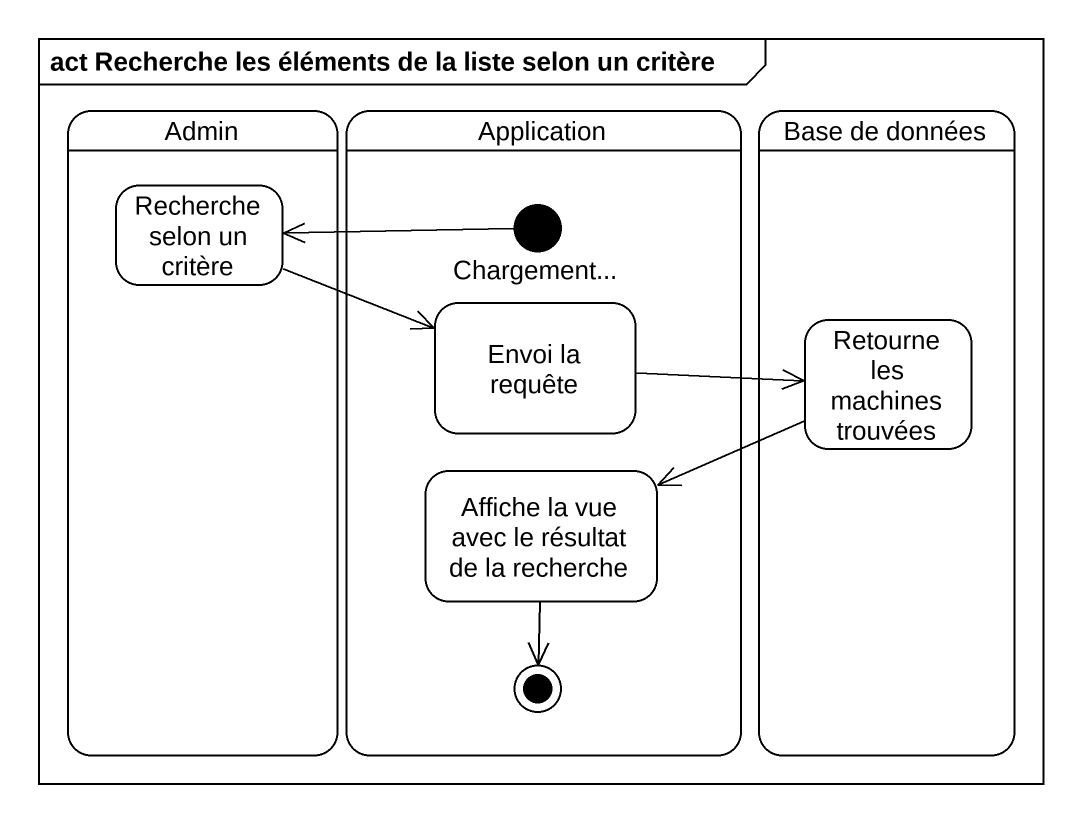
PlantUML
@startuml
mainframe act Recherche les éléments de la liste selon un critère
hide empty description
state Admin {
  state "Recherche selon un critère" as Recherche_selon_un_critère
}
state Application {
  state "Chargement..." as Chargement <<start>>
  state "Envoi la requête" as Envoi_la_requête
  state "Affiche la vue avec le résultat de la recherche" as Affiche_la_vue_avec_le
  Affiche_la_vue_avec_le --> [*]
}
state "Base de données" as Base_de_données {
  state "Retourne les machines trouvées" as Retourne_les_machines
}
Recherche_selon_un_critère -right-> Envoi_la_requête
Chargement -left-> Recherche_selon_un_critère
Envoi_la_requête -right-> Retourne_les_machines
Retourne_les_machines -left-> Affiche_la_vue_avec_le
@enduml
